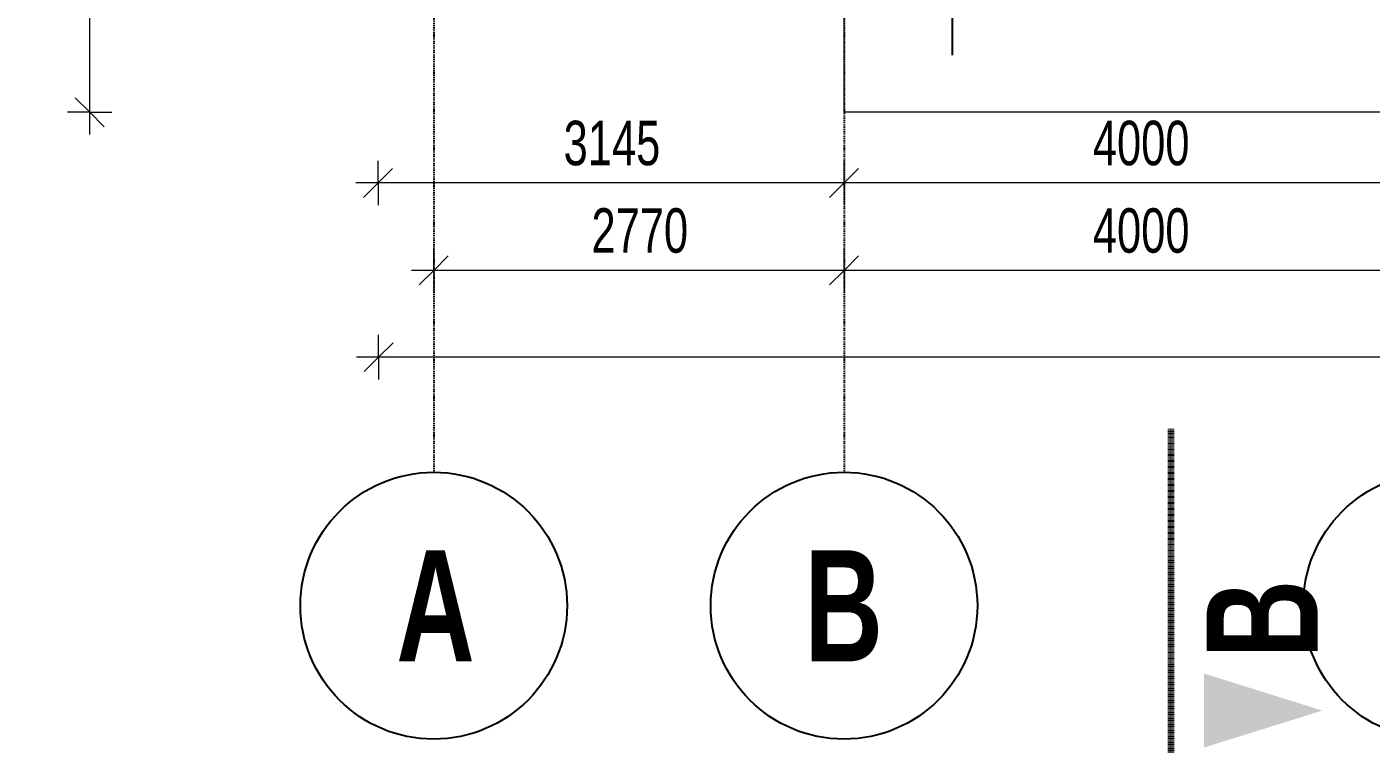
# Model space of a CAD drawing. Header units: millimetres. Extents: x 2179 to 48742, y 3478 to 161002.
# Drawn here: x 16553 to 25628, y 118757 to 123655 of the extents above; entities that cross this region are included whole.
import ezdxf

# ---------------------------------------------------------------- set-up
doc = ezdxf.new("R2010")
doc.units = ezdxf.units.MM
doc.linetypes.add('1_Čerchovaná 4_0mm', pattern=[8, 4, -2, 0, -2])
doc.linetypes.add('1_Čerchovaná 6_0mm', pattern=[12, 6, -3, 0, -3])
for name, color, linetype, lineweight in [('A-ANNO-DIMS', 7, 'Continuous', 9), ('A-ANNO-DIMS-150', 7, 'Continuous', 9), ('A-FLOR-LEVL', 7, 'Continuous', 9), ('G-ANNO-DIMS-1', 7, 'Continuous', 25), ('G-ANNO-SYMB', 7, 'Continuous', 9), ('G-ANNO-SYMB-1', 7, '1_Čerchovaná 4_0mm', 100), ('G-ANNO-SYMB-2', 7, 'Continuous', 18)]:
    doc.layers.add(name, color=color, linetype=linetype, lineweight=lineweight)
for name, color, linetype, lineweight, true_color in [('S-GRID-1', 9, '1_Čerchovaná 6_0mm', 25, 0x808080), ('S-GRID-IDEN', 9, 'Continuous', 25, 0x808080), ('S-GRID-IDEN-1', 9, 'Continuous', 9, 0x808080)]:
    doc.layers.add(name, color=color, linetype=linetype, lineweight=lineweight, true_color=true_color)
doc.styles.add('Arial_1', font='arial.ttf', dxfattribs={"width": 0.7, "height": 300})
doc.styles.add('Arial_B_1', font='arialbd.ttf', dxfattribs={"width": 0.7, "height": 750})
doc.dimstyles.new('Vnitřní_-_průhledné', dxfattribs={"dimscale": 304.8, "dimtxt": 306.07782, "dimasz": 0.639764, "dimexe": 0.492126, "dimexo": 0.0625, "dimgap": 0.098425, "dimtad": 1, "dimdec": 0, "dimrnd": 5, "dimzin": 0, "dimdsep": 46, "dimtxsty": 'Arial_1', "dimblk1": 'OBLIQUE', "dimblk2": 'OBLIQUE', "dimsah": 1, "dimcen": 0.09, "dimdle": 0.492126, "dimazin": 0, "dimtfac": 1, "dimtdec": 4, "dimtix": 1, "dimtmove": 0, "dimatfit": 3, "dimfxl": 0.492126, "dimfxlon": 1, "dimtvp": 1, "dimtolj": 1, "dimtzin": 0, "dimarcsym": 2})

# ---------------------------------------------------------------- blocks, each defined once
blk = doc.blocks.new('Osnova - 6mm-307864-1NP _ stroje')
at = {"layer": 'S-GRID-IDEN'}
blk.add_circle((0, 0), 6, dxfattribs=at)
blk = doc.blocks.new('Řez - Velká značka-308779-1NP _ stroje')
at = {"layer": 'G-ANNO-SYMB'}
blk.add_hatch(color=256, dxfattribs=at).paths.add_polyline_path([(3.576, 1.5), (0.25, 1.5), (1.913, 6.822)])
blk = doc.blocks.new('DIMBLOCK4-1NP _ stroje')
at = {"layer": 'A-ANNO-DIMS-150'}
for p, q in [((22069.8, 122602.8), (22069.8, 122752.8)), ((26069.8, 122602.8), (26069.8, 122752.8)), ((26069.8, 122602.8), (22069.8, 122602.8)), ((22069.8, 122602.8), (22069.8, 122452.8)), ((26069.8, 122602.8), (26069.8, 122452.8))]:
    blk.add_line(p, q, dxfattribs=at)
at = {"layer": 'A-ANNO-DIMS-150', "lineweight": 18}
for p, q in [((22069.8, 122602.8), (22167.3, 122700.3)), ((26069.8, 122602.8), (26167.3, 122700.3)), ((22069.8, 122602.8), (21972.3, 122505.3)), ((26069.8, 122602.8), (25972.3, 122505.3))]:
    blk.add_line(p, q, dxfattribs=at)
at = {"layer": 'A-ANNO-DIMS-150', "color": 0, "insert": (23749.6, 123022.2), "char_height": 300, "width": 768.491, "attachment_point": 1, "line_spacing_factor": 0.941778, "style": 'Arial_1'}
blk.add_mtext('4000', dxfattribs=at)
blk = doc.blocks.new('_Oblique')
at = {"color": 0, "linetype": 'ByBlock', "lineweight": -2}
blk.add_line((-0.5, -0.5), (0.5, 0.5), dxfattribs=at)
blk = doc.blocks.new('DIMBLOCK5-1NP _ stroje')
at = {"layer": 'A-ANNO-DIMS-150'}
for p, q in [((18923.8, 122602.8), (18923.8, 122752.8)), ((22069.8, 122602.8), (22069.8, 122752.8)), ((22069.8, 122602.8), (18773.8, 122602.8)), ((18923.8, 122602.8), (18923.8, 122452.8)), ((22069.8, 122602.8), (22069.8, 122452.8))]:
    blk.add_line(p, q, dxfattribs=at)
at = {"layer": 'A-ANNO-DIMS-150', "lineweight": 18}
for p, q in [((18923.8, 122602.8), (19021.3, 122700.3)), ((22069.8, 122602.8), (22167.3, 122700.3)), ((18923.8, 122602.8), (18826.3, 122505.3)), ((22069.8, 122602.8), (21972.3, 122505.3))]:
    blk.add_line(p, q, dxfattribs=at)
at = {"layer": 'A-ANNO-DIMS-150', "color": 0, "insert": (20176.6, 123022.2), "char_height": 300, "width": 768.491, "attachment_point": 1, "line_spacing_factor": 0.941778, "style": 'Arial_1'}
blk.add_mtext('3145', dxfattribs=at)
blk = doc.blocks.new('DIMBLOCK35-1NP _ stroje')
at = {"layer": 'A-ANNO-DIMS-150'}
for p, q in [((22069.8, 122012.5), (22069.8, 122162.5)), ((26069.8, 122012.5), (26069.8, 122162.5)), ((26069.8, 122012.5), (22069.8, 122012.5)), ((22069.8, 122012.5), (22069.8, 121862.5)), ((26069.8, 122012.5), (26069.8, 121862.5))]:
    blk.add_line(p, q, dxfattribs=at)
at = {"layer": 'A-ANNO-DIMS-150', "lineweight": 18}
for p, q in [((22069.8, 122012.5), (22167.3, 122110)), ((26069.8, 122012.5), (26167.3, 122110)), ((22069.8, 122012.5), (21972.3, 121915)), ((26069.8, 122012.5), (25972.3, 121915))]:
    blk.add_line(p, q, dxfattribs=at)
at = {"layer": 'A-ANNO-DIMS-150', "color": 0, "insert": (23749.6, 122432), "char_height": 300, "width": 768.491, "attachment_point": 1, "line_spacing_factor": 0.941778, "style": 'Arial_1'}
blk.add_mtext('4000', dxfattribs=at)
blk = doc.blocks.new('DIMBLOCK36-1NP _ stroje')
at = {"layer": 'A-ANNO-DIMS-150'}
for p, q in [((19299.8, 122012.5), (19299.8, 122162.5)), ((22069.8, 122012.5), (22069.8, 122162.5)), ((22069.8, 122012.5), (19149.8, 122012.5)), ((19299.8, 122012.5), (19299.8, 121862.5)), ((22069.8, 122012.5), (22069.8, 121862.5))]:
    blk.add_line(p, q, dxfattribs=at)
at = {"layer": 'A-ANNO-DIMS-150', "lineweight": 18}
for p, q in [((19299.8, 122012.5), (19397.3, 122110)), ((22069.8, 122012.5), (22167.3, 122110)), ((19299.8, 122012.5), (19202.3, 121915)), ((22069.8, 122012.5), (21972.3, 121915))]:
    blk.add_line(p, q, dxfattribs=at)
at = {"layer": 'A-ANNO-DIMS-150', "color": 0, "insert": (20364.6, 122432), "char_height": 300, "width": 768.491, "attachment_point": 1, "line_spacing_factor": 0.941778, "style": 'Arial_1'}
blk.add_mtext('2770', dxfattribs=at)
blk = doc.blocks.new('DIMBLOCK37-1NP _ stroje')
at = {"layer": 'A-ANNO-DIMS-150'}
for p, q in [((18927.3, 121427.4), (18927.3, 121577.4)), ((38239.8, 121427.4), (38239.8, 121577.4)), ((38389.8, 121427.4), (18777.3, 121427.4)), ((18927.3, 121427.4), (18927.3, 121277.4)), ((38239.8, 121427.4), (38239.8, 121277.4))]:
    blk.add_line(p, q, dxfattribs=at)
at = {"layer": 'A-ANNO-DIMS-150', "lineweight": 18}
for p, q in [((18927.3, 121427.4), (19024.8, 121524.9)), ((38239.8, 121427.4), (38337.3, 121524.9)), ((18927.3, 121427.4), (18829.8, 121329.9)), ((38239.8, 121427.4), (38142.3, 121329.9))]:
    blk.add_line(p, q, dxfattribs=at)
at = {"layer": 'A-ANNO-DIMS-150', "color": 0, "insert": (28183.3, 121846.9), "char_height": 300, "width": 960.613, "attachment_point": 1, "line_spacing_factor": 0.941778, "style": 'Arial_1'}
blk.add_mtext('19310', dxfattribs=at)
blk = doc.blocks.new('DIMBLOCK40-1NP _ stroje')
at = {"layer": 'A-ANNO-DIMS-150', "lineweight": 18}
for p, q in [((16976.9, 125414.4), (16879.4, 125511.9)), ((16976.9, 125414.4), (17074.4, 125316.9)), ((16976.9, 123079.7), (16879.4, 123177.2)), ((16976.9, 123079.7), (17074.4, 122982.2))]:
    blk.add_line(p, q, dxfattribs=at)
at = {"layer": 'A-ANNO-DIMS-150'}
for p, q in [((16976.9, 122929.7), (16976.9, 125564.4)), ((16976.9, 125414.4), (16826.9, 125414.4)), ((16976.9, 125414.4), (17126.9, 125414.4)), ((16976.9, 123079.7), (16826.9, 123079.7)), ((16976.9, 123079.7), (17126.9, 123079.7))]:
    blk.add_line(p, q, dxfattribs=at)
at = {"layer": 'A-ANNO-DIMS-150', "color": 0, "insert": (16557.4, 123926.9), "char_height": 300, "width": 768.491, "attachment_point": 1, "rotation": 90, "line_spacing_factor": 0.941778, "style": 'Arial_1'}
blk.add_mtext('2335', dxfattribs=at)

msp = doc.modelspace()

# ---------------------------------------------------------------- linework, layer by layer
at = {"layer": 'A-FLOR-LEVL'}
for p, q in [((22069.8, 123079.7), (22069.8, 125616.7)), ((26069.8, 123079.7), (22069.8, 123079.7))]:
    msp.add_line(p, q, dxfattribs=at)
at = {"layer": 'G-ANNO-DIMS-1'}
msp.add_line((22799.1, 124964), (22799.1, 123464), dxfattribs=at)
at = {"layer": 'G-ANNO-SYMB-1'}
msp.add_line((24276, 120943.8), (24276, 118756.6), dxfattribs=at)
at = {"layer": 'S-GRID-1'}
for p, q in [((19299.8, 158068.3), (19299.8, 120650.8)), ((22069.8, 158068.3), (22069.8, 120650.8))]:
    msp.add_line(p, q, dxfattribs=at)

# ---------------------------------------------------------------- block references
at = {"layer": 'G-ANNO-SYMB', "extrusion": (0, 0, -1), "xscale": 149.9999999999999, "yscale": 149.9999999999999, "zscale": 149.9999999999999, "rotation": 90.00000000000064}
msp.add_blockref('Řez - Velká značka-308779-1NP _ stroje', (-24276, 118756.6), dxfattribs=at)
at = {"layer": 'S-GRID-IDEN', "xscale": 149.9999999999999, "yscale": 149.9999999999999, "zscale": 149.9999999999999, "rotation": 180}
for p in [(19299.8, 119750.8), (22069.8, 119750.8), (26069.8, 119750.8)]:
    msp.add_blockref('Osnova - 6mm-307864-1NP _ stroje', p, dxfattribs=at)

# ---------------------------------------------------------------- texts
at = {"layer": 'G-ANNO-SYMB-2', "insert": (24517.2, 119395.9), "char_height": 750, "width": 648.164, "attachment_point": 1, "rotation": 90, "style": 'Arial_B_1'}
msp.add_mtext('\\fArial|b1|i0|c238|p34|;\\W.7;B', dxfattribs=at)
at = {"layer": 'S-GRID-IDEN-1', "char_height": 750, "attachment_point": 1, "style": 'Arial_B_1'}
for s, insert, width in [('\\fArial|b1|i0|c238|p34|;\\W.7;A', (19046.9, 120125.4), 614.493), ('\\fArial|b1|i0|c238|p34|;\\W.7;B', (21802.7, 120125.4), 648.164)]:
    msp.add_mtext(s, dxfattribs=dict(at, insert=insert, width=width))

# ---------------------------------------------------------------- dimensions: what is measured, and where the dimension line sits
at = {"layer": 'A-ANNO-DIMS'}
for base, p1, p2, angle, override, picture, middle in [((16976.9, 125414.4), (17126.9, 123079.7), (17126.9, 125414.4), 90, {"dimpost": '<>', "dimfxl": 2334.659462}, 'DIMBLOCK40-1NP _ stroje', (16793.6, 124247.1)), ((22069.8, 122602.8), (26069.8, 122452.8), (22069.8, 122452.8), 0, {"dimpost": '<>', "dimfxl": 4000}, 'DIMBLOCK4-1NP _ stroje', (24069.8, 122785.9))]:
    dim = msp.add_linear_dim(base=base, p1=p1, p2=p2, angle=angle, dimstyle='Vnitřní_-_průhledné', override=override, dxfattribs=at)
    dim.commit()
    dim.dimension.update_dxf_attribs({"geometry": picture, "text_midpoint": middle})
for base, p1, p2, override, picture, middle in [((18923.8, 122602.8), (22069.8, 122452.8), (18923.8, 122752.8), {"dimpost": '<>', "dimfxl": 3160.279252}, 'DIMBLOCK5-1NP _ stroje', (20496.8, 122786)), ((19299.8, 122012.5), (22069.8, 121862.5), (19299.8, 121862.5), {"dimpost": '<>', "dimfxl": 2770}, 'DIMBLOCK36-1NP _ stroje', (20684.8, 122195.7)), ((22069.8, 122012.5), (26069.8, 121862.5), (22069.8, 121862.5), {"dimpost": '<>', "dimfxl": 4000}, 'DIMBLOCK35-1NP _ stroje', (24069.8, 122195.7)), ((18927.3001, 121427.3904), (38239.7796, 121577.3904), (18927.3001, 121577.3904), {"dimpost": '<>', "dimfxl": 19312.479498}, 'DIMBLOCK37-1NP _ stroje', (28583.5398, 121610.6646))]:
    dim = msp.add_linear_dim(base=base, p1=p1, p2=p2, dimstyle='Vnitřní_-_průhledné', override=override, dxfattribs=at)
    dim.commit()
    dim.dimension.update_dxf_attribs({"geometry": picture, "text_midpoint": middle})

doc.saveas('drawing.dxf')
